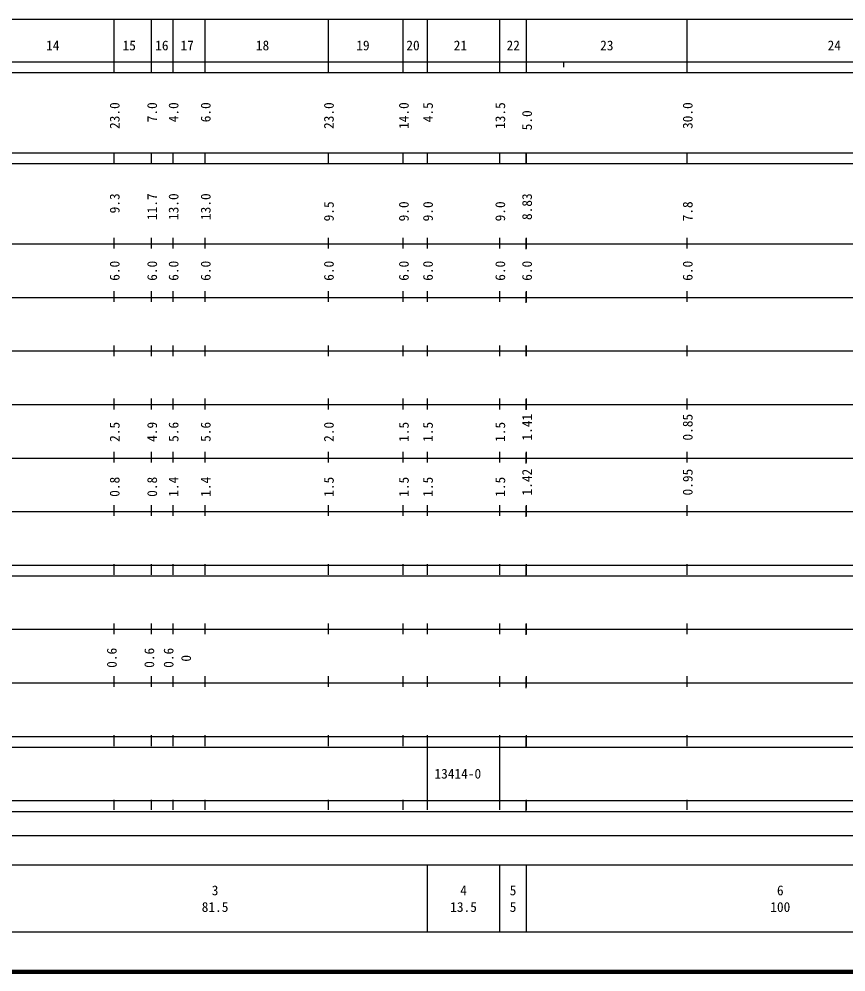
# Model space of a CAD drawing. Units: millimetres on the paper. Extents: x 40 to 680, y 20 to 380.
# Drawn here: x 273.3 to 427.7, y 20 to 198 of the extents above; entities that cross this region are included whole.
import ezdxf
from ezdxf.enums import TextEntityAlignment as Align

# ---------------------------------------------------------------- set-up
doc = ezdxf.new("R2010")
doc.units = ezdxf.units.MM
doc.layers.add('M-TTL', color=2, linetype='Continuous', lineweight=140)
doc.layers.add('M-TTL-BAND', color=7, linetype='Continuous', lineweight=25)
doc.styles.add('ＭＳ ゴシック', font='')
doc.styles.get('ＭＳ ゴシック').set_extended_font_data('MS Gothic')

msp = doc.modelspace()

# ---------------------------------------------------------------- linework, layer by layer
at = {"layer": 'M-TTL'}
msp.add_line((40, 20), (680, 20), dxfattribs=at)
at = {"layer": 'M-TTL-BAND'}
for p, q in [((68, 198), (579, 198)), ((291, 198), (291, 187.984)), ((298, 198), (298, 187.984)), ((302, 198), (302, 187.984)), ((308, 198), (308, 187.984)), ((331, 198), (331, 187.984)), ((345, 198), (345, 187.984)), ((349.5, 198), (349.5, 187.984)), ((363, 198), (363, 187.984)), ((368, 198), (368, 188)), ((398, 198), (398, 187.984)), ((40, 190), (579, 190)), ((375, 190.014), (375, 189.014)), ((40, 188), (579, 188)), ((40, 173), (579, 173)), ((291, 173.081), (291, 171.049)), ((298, 173.081), (298, 171.049)), ((302, 173.081), (302, 171.049)), ((308, 173.081), (308, 171.049)), ((331, 173.081), (331, 171.049)), ((345, 173.081), (345, 171.049)), ((349.5, 173.081), (349.5, 171.049)), ((363, 173.081), (363, 171.049)), ((368, 173.081), (368, 171.049)), ((368, 173.081), (368, 171.049)), ((368, 171), (368, 173)), ((398, 173.081), (398, 171.049)), ((40, 171), (579, 171)), ((291, 157.144), (291, 155.144)), ((298, 157.144), (298, 155.144)), ((302, 157.144), (302, 155.144)), ((308, 157.144), (308, 155.144)), ((331, 157.144), (331, 155.144)), ((345, 157.144), (345, 155.144)), ((349.5, 157.144), (349.5, 155.144)), ((363, 157.144), (363, 155.144)), ((368, 157.144), (368, 155.144)), ((368, 157.144), (368, 155.144)), ((368, 155), (368, 157)), ((398, 157.144), (398, 155.144)), ((40, 156), (579, 156)), ((46, 146), (579, 146)), ((291, 147.155), (291, 145.155)), ((298, 147.155), (298, 145.155)), ((302, 147.155), (302, 145.155)), ((308, 147.155), (308, 145.155)), ((331, 147.155), (331, 145.155)), ((345, 147.155), (345, 145.155)), ((349.5, 147.155), (349.5, 145.155)), ((363, 147.155), (363, 145.155)), ((368, 147.155), (368, 145.155)), ((368, 147.155), (368, 145.155)), ((368, 145), (368, 147)), ((398, 147.155), (398, 145.155)), ((52, 136), (579, 136)), ((291, 136.998), (291, 134.998)), ((298, 136.998), (298, 134.998)), ((302, 136.998), (302, 134.998)), ((308, 136.998), (308, 134.998)), ((331, 136.998), (331, 134.998)), ((345, 136.998), (345, 134.998)), ((349.5, 136.998), (349.5, 134.998)), ((363, 136.998), (363, 134.998)), ((368, 135), (368, 137)), ((368, 136.998), (368, 134.998)), ((368, 136.998), (368, 134.998)), ((398, 136.998), (398, 134.998)), ((291, 127.092), (291, 125.092)), ((298, 127.092), (298, 125.092)), ((302, 127.092), (302, 125.092)), ((308, 127.092), (308, 125.092)), ((331, 127.092), (331, 125.092)), ((345, 127.092), (345, 125.092)), ((349.5, 127.092), (349.5, 125.092)), ((363, 127.092), (363, 125.092)), ((368, 127.092), (368, 125.092)), ((368, 127.092), (368, 125.092)), ((368, 125), (368, 127)), ((398, 127.092), (398, 125.092)), ((46, 126), (579, 126)), ((52, 116), (579, 116)), ((291, 117.183), (291, 115.183)), ((298, 117.183), (298, 115.183)), ((302, 117.183), (302, 115.183)), ((308, 117.183), (308, 115.183)), ((331, 117.183), (331, 115.183)), ((345, 117.183), (345, 115.183)), ((349.5, 117.183), (349.5, 115.183)), ((363, 117.183), (363, 115.183)), ((368, 117.183), (368, 115.183)), ((368, 117.183), (368, 115.183)), ((368, 115), (368, 117)), ((398, 117.183), (398, 115.183)), ((291, 107.192), (291, 105.192)), ((298, 107.192), (298, 105.192)), ((302, 107.192), (302, 105.192)), ((308, 107.192), (308, 105.192)), ((331, 107.192), (331, 105.192)), ((345, 107.192), (345, 105.192)), ((349.5, 107.192), (349.5, 105.192)), ((363, 107.192), (363, 105.192)), ((368, 107.192), (368, 105.192)), ((368, 107.192), (368, 105.192)), ((368, 105), (368, 107)), ((398, 107.192), (398, 105.192)), ((46, 106), (579, 106)), ((291, 96.202), (291, 94.171)), ((298, 96.202), (298, 94.171)), ((302, 96.202), (302, 94.171)), ((308, 96.202), (308, 94.171)), ((331, 96.202), (331, 94.171)), ((345, 96.202), (345, 94.171)), ((349.5, 96.202), (349.5, 94.171)), ((363, 96.202), (363, 94.171)), ((368, 96.202), (368, 94.171)), ((368, 96.202), (368, 94.171)), ((398, 96.202), (398, 94.171)), ((40, 96), (579, 96)), ((368, 94), (368, 96)), ((40, 94), (579, 94)), ((49, 84), (579, 84)), ((291, 85.098), (291, 83.098)), ((298, 85.098), (298, 83.098)), ((302, 85.098), (302, 83.098)), ((308, 85.098), (308, 83.098)), ((331, 85.098), (331, 83.098)), ((345, 85.098), (345, 83.098)), ((349.5, 85.098), (349.5, 83.098)), ((363, 85.098), (363, 83.098)), ((368, 85.098), (368, 83.098)), ((368, 85.098), (368, 83.098)), ((368, 83), (368, 85)), ((398, 85.098), (398, 83.098)), ((291, 75.271), (291, 73.271)), ((298, 75.271), (298, 73.271)), ((302, 75.271), (302, 73.271)), ((308, 75.271), (308, 73.271)), ((331, 75.271), (331, 73.271)), ((345, 75.271), (345, 73.271)), ((349.5, 75.271), (349.5, 73.271)), ((363, 75.271), (363, 73.271)), ((368, 75.271), (368, 73.271)), ((368, 73), (368, 75)), ((398, 75.271), (398, 73.271)), ((40, 74), (579, 74)), ((291, 64.199), (291, 62.169)), ((298, 64.199), (298, 62.169)), ((302, 64.199), (302, 62.169)), ((308, 64.199), (308, 62.169)), ((331, 64.199), (331, 62.169)), ((345, 64.199), (345, 62.169)), ((349.5, 64.199), (349.5, 52.178)), ((363, 64.199), (363, 52.178)), ((368, 64.199), (368, 62.169)), ((368, 64.199), (368, 62.169)), ((398, 64.199), (398, 62.169)), ((40, 64), (579, 64)), ((368, 62), (368, 64)), ((40, 62), (579, 62)), ((40, 52), (579, 52)), ((291, 52.178), (291, 50.312)), ((298, 52.178), (298, 50.312)), ((302, 52.178), (302, 50.312)), ((308, 52.178), (308, 50.312)), ((331, 52.178), (331, 50.312)), ((345, 52.178), (345, 50.312)), ((349.5, 52.178), (349.5, 50.312)), ((363, 52.178), (363, 50.312)), ((368, 52.178), (368, 50.312)), ((368, 52.178), (368, 50.312)), ((368, 50), (368, 52)), ((398, 52.178), (398, 50.312)), ((40, 50), (579, 50)), ((71.898, 45.483), (565.151, 45.483)), ((40, 40), (579, 40)), ((349.5, 40), (349.5, 27.5)), ((363, 40), (363, 27.5)), ((368, 40), (368, 27.5)), ((68, 27.5), (579, 27.5))]:
    msp.add_line(p, q, dxfattribs=at)

# ---------------------------------------------------------------- texts
at = {"layer": 'M-TTL-BAND', "style": 'ＭＳ ゴシック'}
for s, p in [('14', (279.603, 193.071)), ('15', (293.882, 193.071)), ('16', (299.977, 193.071)), ('17', (304.702, 193.071)), ('18', (318.775, 193.071)), ('19', (337.524, 193.071)), ('20', (346.87, 193.071)), ('21', (355.723, 193.071)), ('22', (365.587, 193.071)), ('23', (383.06, 193.071)), ('24', (425.536, 193.071)), ('13414-0', (355.235, 57.033)), ('3', (309.91, 35.238)), ('4', (356.309, 35.238)), ('5', (365.552, 35.238)), ('6', (415.453, 35.238)), ('81.5', (309.91, 32.131)), ('13.5', (356.309, 32.131)), ('5', (365.552, 32.131)), ('100', (415.453, 32.131))]:
    msp.add_text(s, height=1.833, dxfattribs=at).set_placement(p, align=Align.MIDDLE_CENTER)
for s, p in [('23.0', (291.156, 179.961)), (' 7.0', (298.156, 179.961)), (' 4.0', (302.156, 179.961)), (' 6.0', (308.156, 179.961)), ('23.0', (331.156, 179.961)), ('14.0', (345.156, 179.961)), (' 4.5', (349.656, 179.961)), ('13.5', (363.156, 179.961)), ('30.0', (398.156, 179.961)), ('5.0', (368.156, 179.087)), (' 9.3', (291.156, 162.951)), ('11.7', (298.156, 162.951)), ('13.0', (302.156, 162.951)), ('13.0', (308.156, 162.951)), ('9.5', (331.156, 162.076)), ('9.0', (345.156, 162.076)), ('9.0', (349.656, 162.076)), ('9.0', (363.156, 162.076)), ('8.83', (368.156, 162.951)), ('7.8', (398.156, 162.076)), ('6.0', (291.156, 150.978)), ('6.0', (298.156, 150.978)), ('6.0', (302.156, 150.978)), ('6.0', (308.156, 150.978)), ('6.0', (331.156, 150.978)), ('6.0', (345.156, 150.978)), ('6.0', (349.656, 150.978)), ('6.0', (363.156, 150.978)), ('6.0', (368.156, 150.978)), ('6.0', (398.156, 150.978)), ('1.41', (368.156, 121.757)), ('0.85', (398.156, 121.757)), ('2.5', (291.156, 120.882)), ('4.9', (298.156, 120.882)), ('5.6', (302.156, 120.882)), ('5.6', (308.156, 120.882)), ('2.0', (331.156, 120.882)), ('1.5', (345.156, 120.882)), ('1.5', (349.656, 120.882)), ('1.5', (363.156, 120.882)), ('0.8', (291.156, 110.625)), ('0.8', (298.156, 110.625)), ('1.4', (302.156, 110.625)), ('1.4', (308.156, 110.625)), ('1.5', (331.156, 110.625)), ('1.5', (345.156, 110.625)), ('1.5', (349.656, 110.625)), ('1.5', (363.156, 110.625)), ('1.42', (368.156, 111.5)), ('0.95', (398.156, 111.5)), ('0.6', (290.623, 78.683)), ('0.6', (297.623, 78.683)), ('0.6', (301.223, 78.683)), ('0', (304.501, 78.589))]:
    msp.add_text(s, height=1.833, rotation=90, dxfattribs=at).set_placement(p, align=Align.MIDDLE_CENTER)

doc.saveas('drawing.dxf')
